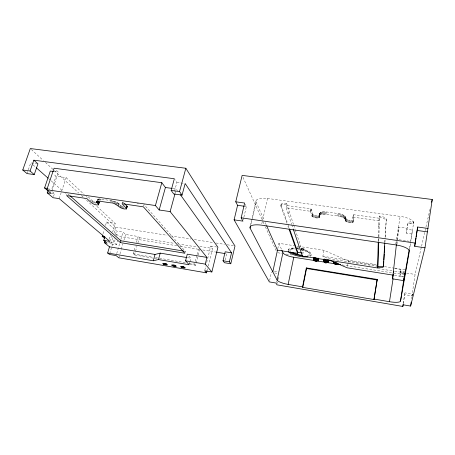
<?xml version="1.0" encoding="UTF-8"?>
<svg xmlns="http://www.w3.org/2000/svg" width="455" height="455" viewBox="0 0 455 455"><rect width="100%" height="100%" fill="white"/><g stroke="black" fill="none" stroke-linecap="round" stroke-linejoin="round"><path stroke-width="0.34" stroke-dasharray="2.27 1.71" d="M378.304 240.974L378.406 237.425M378.429 236.714L378.884 220.732L379.538 216.023A6.859 2.377 8.6 0 1 386.272 219.373L385.203 237.635M378.782 240.814L379.538 216.023M384.811 242.287L385.049 238.09M385.095 237.396L386.272 219.373M384.913 242.555L385.158 238.335M396.504 243.687L396.817 240.871M397.005 243.925L398.927 227.108L407.077 228.245L407.669 224.309A5.625 1.905 7.6 0 1 413.555 223.183A13.786 4.743 8 0 0 400.155 216.381L267.512 198.437A14.861 5.136 12.4 0 0 256.08 202.02L250.699 225.322M403.238 303.667L404.597 294.624L411.951 295.852L415.091 274.439L421.387 246.934M411.695 298.742L411.985 296.745M412.082 296.08L412.378 294.084L404.944 292.849L404.597 294.624M403.028 276.862L399.86 276.356L400.263 273.665L404.12 274.274M394.872 268.564L400.9 269.508L400.491 272.249A4.487 1.217 8.9 0 0 403.579 273.921M411.792 233.967L406.315 233.188L406.895 229.326L412.463 230.111L410.66 241.446L396.976 239.466L398.927 227.108M403.363 303.383L404.944 292.849M409.403 250.682L413.743 221.921A5.619 1.917 7.6 0 0 407.862 223.058L406.315 233.188M399.86 276.356L400.9 269.508M286.986 223.399L280.849 206.115L281.105 204.938A6.455 2.247 11.8 0 1 286.57 203.357L286.127 207.907L310.492 211.279L311.897 216.04L312.574 216.802L316.993 218.047L319.478 217.45C317.624 212.604 322.521 210.722 326.349 211.916L338.128 213.537C341.739 213.952 347.865 215.71 345.345 220.726C347.011 222.791 350.754 223.337 353.091 222.165L352.87 217.609L353.541 214.703L379.299 218.241M395.759 244.187L396.419 240.018M396.527 239.324L400.155 216.381M378.708 226.778L379.322 223.121M413.743 221.921L413.413 223.82L407.862 223.058M409.437 248.447L410.296 243.55M347.392 266.437L348.371 260.977L324.017 250.278L299.953 246.576M351.334 222.74L351.772 220.334L353.165 220.027L353.637 219.407L353.427 214.794M352.87 217.609L353.541 214.703M352.125 222.637L352.562 220.231M352.727 222.444L353.165 220.027M353.091 222.165L353.637 219.407M348.382 222.461L348.82 220.061L346.386 219.082L345.789 218.315M349.394 222.649L349.832 220.248L351.772 220.334M350.401 222.745L350.839 220.339M345.345 220.726L345.117 219.225L345.567 216.802M345.22 219.566L345.663 217.149M345.516 221.102L345.965 218.696M345.942 221.488L346.386 219.082M346.596 221.864L347.04 219.458M347.427 222.194L347.865 219.793M345.117 219.225L344.105 218.144L342.154 217.12L342.604 214.686M342.894 217.444L343.343 215.01M343.548 217.791L343.997 215.357M344.105 218.144L344.554 215.715M344.56 218.508L345.009 216.079M344.901 218.866L345.351 216.444M319.274 215.619C320.582 213.526 323.778 214.254 325.877 214.339L338.617 216.125L339.077 213.691M342.154 217.12L339.555 216.318L340.016 213.884M340.471 216.557L340.926 214.117M341.341 216.825L341.796 214.39M337.667 215.971L338.128 213.537M377.997 266.425L328.408 258.639L322.868 256.245L324.017 250.278M324.944 214.231L325.416 211.808M325.877 214.339L326.349 211.916M321.628 214.277L322.106 211.865M322.367 214.191L322.84 211.78M323.175 214.157L323.647 211.74M324.04 214.168L324.512 211.751M317.88 218.036L318.352 215.67L319.95 215.073L319.746 213.224M310.992 255.699L311.186 254.749M318.625 217.928L319.091 215.562M319.285 215.943L319.854 212.917M319.609 215.033L320.087 212.633M319.165 217.729L319.637 215.357M319.478 217.45L320.434 212.383M320.417 214.572L320.889 212.167M320.974 214.402L321.452 211.996M314.081 217.501L314.559 215.141L312.591 214.049L310.981 208.868L286.639 205.529M315.031 217.769L315.503 215.408L314.559 215.141M316.02 217.956L316.492 215.59L318.352 215.67M316.993 218.047L317.465 215.681M311.897 216.04L312.375 213.668M312.113 216.415L312.591 214.049M312.574 216.802L313.046 214.436M313.245 217.171L313.717 214.811M310.492 211.279L310.981 208.868M310.64 211.399L311.129 208.993M310.862 211.791L311.351 209.385M302.723 254.317L304.156 247.224M288.413 249.431L288.214 250.381A11.75 3.304 11.6 0 1 295.375 249.056M276.151 282.384L276.43 281.065M277.266 283.448L277.556 282.06M278.147 279.285L278.585 277.203M288.191 214.038L288.936 210.54M269.616 280.587L271.459 272.044M277.772 248.794L278.943 243.345L294.351 245.717M280.837 205.518L281.099 204.34M261.796 223.775L267.512 198.437M421.546 246.246L425.795 227.682M425.954 226.994L430.043 209.112M250.341 225.532L256.074 200.74M243.26 219.805L243.726 217.814M243.88 217.154L246.382 206.536L245.239 204.204M225.128 259.987L226.601 253.827M411.951 295.852L412.378 294.084M207.179 270.151L207.514 268.797M208.185 266.084L212.536 248.447L210.779 246.087L206.536 263.212M204.835 270.065L205.853 265.953M190.065 264.372L195.627 265.316L198.056 255.721M198.226 255.033L199.961 248.185M195.627 265.316L194.638 264.213L195.167 262.143M195.337 261.454L196.913 255.261M197.083 254.567L198.482 249.061M189.36 264.099L189.86 262.143M190.025 261.488L190.861 258.224L188.165 255.175M184.838 253.236L185.327 251.342L144.036 204.574L143.388 206.837M175.175 193.091L175.92 190.349M174.493 191.237L176.904 182.415L175.078 179.788M156.713 258.73L134.481 254.965L133.19 253.833L135.277 246.502M136.415 242.504L138.121 236.503L125.62 234.49L123.009 232.073L116.457 231.026L106.533 222.034L105.35 225.942M134.481 254.965L136.927 246.337M137.871 243.021L139.378 237.715L138.121 236.503M118.835 257.803L121.161 249.812M121.354 249.147L122.907 243.817M123.874 240.485L125.62 234.49M108.438 241.832L110.866 243.863L116.56 244.813L117.703 240.934M116.713 253.589L119.665 243.505M120.848 239.472L123.009 232.073M109.712 253.81L114.273 238.397M115.462 234.376L116.457 231.026M123.407 208.896L123.891 207.252M116.56 244.813L114.182 242.782L115.149 239.523M116.304 235.61L116.69 234.308L114.142 233.898M119.733 207.252L120.387 205.057C118.05 202.219 114.29 201.178 110.815 200.53L99.605 198.971L97.637 199.239L97.29 200.149M109.848 241.395L111.435 236.06M112.63 232.061L115.212 223.394L96.608 206.052M120.188 207.611L120.837 205.421L120.387 205.057M120.825 207.981L121.479 205.796L120.837 205.421M122.088 203.715L122.588 202.037M122.651 203.027L122.981 201.912L123.959 202.936M110.866 243.863L112.647 237.857M114.034 233.188L115.82 227.176L85.062 198.892M121.775 207.787L122.264 206.149L121.479 205.796M122.492 208.646L123.14 206.456L124.05 206.706M116.594 204.767L117.259 202.555M117.566 204.005L117.896 202.902M117.788 205.455L118.448 203.249M118.26 205.796L118.914 203.595M118.63 206.132L119.284 203.925M109.217 239.233L110.77 234.035M113.818 202.418L114.154 201.309M114.319 203.806L114.99 201.588M115.126 204.107L115.792 201.895M115.888 204.431L116.554 202.219M110.48 201.639L110.815 200.53M111.287 201.775L111.623 200.666M112.118 201.952L112.453 200.843M102.995 233.745L104.172 229.843M112.8 202.72L113.306 201.059M99.958 200.115L100.299 199.017M100.714 200.206L101.055 199.108M95.095 203.436L95.431 202.361L92.61 200.962L88.207 196.839L87.866 197.936M97.296 200.337L97.637 199.239M97.649 200.2L97.99 199.102M98.098 200.115L98.439 199.017M98.644 200.069L98.985 198.971M99.264 200.069L99.605 198.971M92.268 202.043L92.61 200.962M92.752 202.407L93.087 201.326M93.417 202.776L93.753 201.696M94.213 203.129L94.549 202.048M59.207 198.63L66.123 177.638L56.028 176.239L53.428 173.878M53.491 196.52L54.498 193.506L52.382 191.709M50.67 192.243L56.028 176.239M52.086 190.776L58.32 172.138L55.493 169.522M26.993 173.565L30.73 162.89L37.287 163.766M290.637 249.181L294.76 248.049M296.62 247.861L298.753 247.895M176.904 182.415L184.48 183.428M54.316 171.592L58.32 172.138M172.894 188.518L176.295 188.979L177.53 190.713M353.097 217.166L378.884 220.732M245.029 206.348L246.382 206.536M137.171 203.578L138.542 203.777M51.796 193.108L54.498 193.506M297.155 246.149L299.253 246.468M106.533 222.034L115.212 223.394M322.868 256.245L376.649 264.656M348.371 260.977L376.831 265.436M384.469 266.63L394.189 268.154M394.883 268.262L405.291 269.895M405.069 271.925L400.65 271.231A4.487 1.223 8.9 0 0 403.733 272.903M115.82 227.176L166.991 235.258M170.494 235.815L190.821 239.023M194.325 239.575L213.253 242.566M216.057 243.01L224.463 244.335M227.267 244.779L233.58 245.774M277.738 252.747L281.941 253.412M286.144 254.078L291.752 254.959M377.951 268.575L394.07 271.117M394.769 271.231L403.881 272.67M406.679 273.114L415.091 274.439M342.109 264.924L392.551 272.932M394.485 275.36L404.228 276.913M210.779 246.087L216.62 247.019M199.847 246.411L212.536 248.447M139.378 237.715L174.293 243.34M177.786 243.897L197.339 247.048M176.841 245.768L119.034 236.407L116.69 234.308M180.345 246.337L199.267 249.403M202.771 249.966L215.386 252.007M183.928 251.114L185.327 251.342M110.355 242.151L114.182 242.782M274.405 271.174L278.392 271.834M187.38 257.644L190.861 258.224M274.712 272.96L277.345 273.398M133.19 253.833L152.743 257.138M155.536 257.61L186.26 262.797M189.052 263.269L194.638 264.213M348.82 220.061L349.832 220.248M315.503 215.408L316.492 215.59M316.128 257.541L316.782 257.672M338.617 216.125L339.555 216.318M301.022 248.242L302.421 248.657M303.115 248.913L306.34 250.551L309.173 252.787M302.131 248.549L303.599 249.09M48.679 188.569L49.737 189.468M33.022 164.903L35.689 167.247M48.503 178.508L50.636 180.385M51.17 180.851L62.915 191.168M65.588 193.517L66.652 194.456M67.823 193.87L69.416 195.275M31.361 149.507L43.35 160.535M45.437 162.452L53.775 170.124M54.299 170.602L78.806 193.136M81.411 195.536L84.539 198.414M66.123 177.638L84.209 194.495M86.274 196.418L87.309 197.385M89.891 199.79L92.991 202.68M242.998 177.325L262.78 221.096M263.075 221.739L265.111 226.243M265.401 226.891L276.452 251.348M256.08 202.02L264.071 219.993M265.208 222.558L266.351 225.123M278.943 243.345L281.611 249.636M287.93 226.055L288.641 228.052M281.105 204.938L287.691 223.627M287.93 224.292L289.34 228.296M286.127 207.907L291.564 224.053M291.786 224.719L293.139 228.723M286.57 203.357L293.538 224.514M293.759 225.179L295.073 229.172M295.289 229.838L302.962 253.128M300.84 248.276A2.707 0.779 11.5 0 1 303.075 249.391A2.707 0.779 11.5 0 1 301.381 249.897M299.356 249.505A2.707 0.779 11.5 0 1 298.861 248.049M296.148 248.64A10.164 2.872 11.6 0 1 308.587 252.298A10.164 2.872 11.6 0 1 305.618 255.522M290.563 251.405A10.164 2.872 11.6 0 1 294.954 248.578M403.983 272.949A10.556 2.889 9.1 0 1 393.95 273.154M301.403 249.994A11.75 3.304 11.6 0 1 310.1 256.37M301.602 249.027A11.745 3.321 11.6 0 1 310.611 252.866A11.745 3.321 11.6 0 1 308.689 255.864M288.396 250.307A11.745 3.321 11.6 0 1 294.874 248.055M297.331 248.265A11.745 3.321 11.6 0 1 298.543 248.436M280.849 206.115A6.461 2.235 11.8 0 1 286.314 204.551M379.328 217.274A6.859 2.366 8.7 0 1 386.067 220.612"/><path stroke-width="0.68" d="M373.976 299.555L377.206 279.438L306.346 267.927L302.569 286.872L302.768 287.384L373.976 299.555L377.206 279.438M293.361 229.394L302.359 256.097L377.536 267.95L378.287 241.685M378.736 242.231L378.042 264.873L377.536 267.95M126.473 208.549L122.088 203.715L143.388 206.837L184.838 253.236L120.365 242.617L66.584 195.57L86.808 198.539C89.971 201.36 93.525 205.694 98.354 204.875L98.542 204.397L96.614 202.327L96.705 201.605L97.307 201.298L99.622 201.218L110.144 202.748C116.622 202.356 120.154 210.307 126.462 208.822L127.121 206.348L124.448 203.448M126.462 208.822L127.121 206.348M383.798 261.517L383.554 265.737A5.562 1.553 9.5 0 1 377.997 266.425L377.826 267.443A5.568 1.547 9.5 0 0 383.383 266.761L384.765 242.987M383.884 260.112L384.253 253.793M384.333 252.388L384.708 246.064M409.193 249.852L403.807 280.655L392.568 278.847L396.424 244.386M424.987 247.816L432.25 199.489L242.128 175.391L235.758 201.81L237.584 205.302L234.103 219.839L269.332 281.901L276.014 283.044L276.97 284.836L402.823 306.448L403.153 304.787L410.62 306.067L424.987 247.816L414.693 246.303L415.921 238.022M410.62 306.067L411.206 302.075M416.126 236.645L416.951 231.123M414.693 246.303L417.713 227.028L428.092 228.467M402.823 306.448L403.136 304.361M373.982 299.06L389.474 301.705A10.71 2.485 9.8 0 0 400.525 301.056L404.097 277.499M404.307 276.111L404.518 274.723M404.546 274.809L404.228 276.913L404.592 274.837M404.711 274.143L404.865 273.125M403.915 279.962L404.973 272.568M392.568 278.847L393.33 273.995M393.547 272.613L393.763 271.226M389.474 301.705L393.08 278.727M314.905 260.635C309.246 257.439 324.017 260.977 316.168 260.931M383.383 266.761L383.554 265.737M404.296 277.061L404.643 275.048M400.525 301.056L409.295 251.37A13.974 4.249 8.7 0 0 395.645 244.887L261.488 225.145A15.055 4.59 12.5 0 0 250.068 228.063L277.106 280.115A9.97 2.343 12 0 0 288.157 284.409L302.569 286.872M334.857 263.803L333.475 262.967L333.765 261.511M318.784 258.867L318.415 260.76M326.747 262.586L328.447 262.171L327.048 261.324L327.412 259.413M327.594 261.528L327.839 260.254M328.027 261.744L328.391 259.833M328.311 261.852L328.681 260.055L328.317 261.961M328.402 262.347L328.806 260.26M323.568 261.579L324.045 259.151L323.568 261.579L324.836 262.211M323.437 261.375L324.045 260.965L324.409 259.06M324.045 260.965L324.534 260.925L324.779 259.657M324.534 260.925L325.126 260.948L325.365 259.674M325.126 260.948L325.769 261.028L326.013 259.754M327.048 261.324L326.423 261.153L326.667 259.879M316.407 259.572L316.657 258.303M317.033 259.742L317.277 258.474M317.579 259.942L317.948 258.042M318.017 260.158L318.386 258.258L318.682 258.48L318.216 260.903M417.713 227.028L417.053 230.429L427.279 231.862M313.484 259.794L313.882 257.723L314.291 258.332M313.62 260.004L314.081 257.581M314.058 259.384L314.428 257.485M314.541 259.344L314.911 257.45M315.116 259.367L315.491 257.467M315.759 259.441L316.003 258.178M302.768 287.384L306.534 268.49L306.346 267.927M266.636 225.765L277.476 250.153L297.61 253.31L297.809 252.326L289.573 228.962M288.157 284.409L293.765 257.251A9.839 2.73 11.8 0 1 282.919 252.73L281.878 250.261M277.106 280.115L282.919 252.73M272.812 271.84L277.476 250.153M323.841 259.293L324.222 259.902M431.619 202.236L432.25 199.489M250.068 228.063L250.54 226.004M34.233 174.572L26.993 173.565L22.75 170.005L30.314 148.552L185.839 168.259L234.979 245.996L230.782 263.769L229.394 261.818L231.532 252.815L185.168 183.519L182.051 195.104L173.753 193.955L171.143 190.412L174.35 178.741L33.841 160.183L30.064 171.012L34.233 174.572L37.941 163.851L33.841 160.183M234.103 219.839L242.947 221.136L241.173 217.814L244.665 203.044L235.758 201.81M230.782 263.769L224.469 262.723L223.03 260.766L225.185 251.791L231.532 252.815M207.014 270.827L206.507 272.863L204.665 270.748L211.871 271.982L217.917 247.224L180.413 194.746M211.871 271.982L205.279 264.122L206.945 257.405L170.136 211.598L159.165 209.982L155.422 205.535L46.814 189.758L54.077 168.208L161.826 182.711L165.421 187.494L172.218 188.421M105.054 240.968L104.519 242.754L109.479 246.826L107.642 252.997L153.278 260.778L158.465 259.543L189.189 264.753L185.549 260.806L187.267 254.163L206.945 257.405M182.051 195.104L179.537 191.566L185.839 168.259M170.136 211.598L174.987 193.779M158.465 259.543L160.211 253.122L186.681 257.53M153.278 260.778L155.013 254.453L160.211 253.122M333.475 262.967L334.112 262.558L335.864 262.626M159.165 209.982L165.421 187.494M155.422 205.535L161.826 182.711M120.365 242.617L120.905 240.792L69.945 195.747M126.251 208.219L126.9 206.018M126.211 209.021L127.104 206.627M104.519 242.754L107.101 243.186L103.729 240.388L104.815 236.771L102.204 236.344L102.597 235.047M338.526 263.769L336.78 264.179M98.354 204.875L99.213 202.23L97.774 200.763L97.097 202.941M98.57 204.67L99.213 202.23M96.614 202.327L96.955 201.235M96.801 202.623L97.313 200.991M98.286 204.067L98.957 201.895M103.729 240.388L109.848 241.395L59.207 198.63L53.093 197.726L47.24 192.857L48.059 190.406M47.24 192.857L51.199 193.438L44.567 187.978L50.306 171.046L53.644 171.501M336.899 263.65C337.223 263.075 334.687 262.689 335.153 263.377M328.186 260.675L328.55 260.584M316.532 260.527C317.954 260.243 314.507 259.327 315.144 260.203M326.497 262.108C328.066 261.744 324.005 260.942 325.279 261.87M22.75 170.005L30.064 171.012M171.143 190.412L179.537 191.566M237.584 205.302L244.352 206.251M44.567 187.978L47.309 188.376M241.173 217.814L415.324 243.106M297.809 252.326L301.671 252.929M293.765 257.251L314.786 260.584M316.89 260.92L325.297 262.256M326.696 262.478L335.102 263.809M337.206 264.145L340.71 264.702M393.092 275.138L347.148 267.802L328.874 259.913M216.085 252.121L225.197 253.6M306.534 268.49L377.195 279.984M120.905 240.792L183.928 251.114M223.03 260.766L229.394 261.818M109.479 246.826L155.013 254.453M185.549 260.806L205.279 264.122M206.507 272.863L118.835 257.803L116.122 255.608L109.513 254.476L107.642 252.997M325.769 261.028L326.423 261.153M336.524 262.751L337.149 262.922M102.204 236.344L104.622 238.374M36.224 167.719L47.968 178.036M289.113 229.383L297.61 253.31M302.114 255.329A10.164 2.872 11.6 0 1 291.826 252.303M308.007 256.876A11.75 3.304 11.6 0 1 296.046 255.511A11.75 3.304 11.6 0 1 288.197 251.251M302.177 255.79A11.745 3.321 11.6 0 1 290.608 252.332M166.348 263.752A1.439 0.319 14.6 0 1 165.745 263.695M174.618 265.208A1.445 0.319 14.4 0 1 173.89 265.037M183.194 266.664A1.45 0.324 14.3 0 1 182.483 266.454M314.797 260.908L316.76 261.369L314.797 260.908M324.773 262.495C326.565 263.997 327.361 261.989 324.773 262.495M334.829 264.093C336.609 265.595 337.456 263.587 334.829 264.093M163.51 264.196A2.4 0.523 14.6 0 0 167.349 264.856A2.4 0.523 14.6 0 0 164.357 263.485A2.4 0.523 14.6 0 0 163.51 264.196M164.136 264.19A1.439 0.313 14.6 0 0 166.439 264.582A1.439 0.313 14.6 0 0 164.642 263.763A1.439 0.313 14.6 0 0 164.136 264.19M172.371 265.709A2.412 0.529 14.4 0 0 176.239 266.374A2.412 0.529 14.4 0 0 173.27 265.009A2.412 0.529 14.4 0 0 172.371 265.709M173.008 265.709A1.445 0.319 14.4 0 0 175.329 266.107A1.445 0.319 14.4 0 0 173.543 265.288A1.445 0.319 14.4 0 0 173.008 265.709M181.3 267.239A2.417 0.535 14.2 0 0 185.196 267.91A2.417 0.535 14.2 0 0 182.262 266.545A2.417 0.535 14.2 0 0 181.3 267.239M181.949 267.239A1.45 0.319 14.2 0 0 184.286 267.637A1.45 0.319 14.2 0 0 182.523 266.818A1.45 0.319 14.2 0 0 181.949 267.239"/></g></svg>
